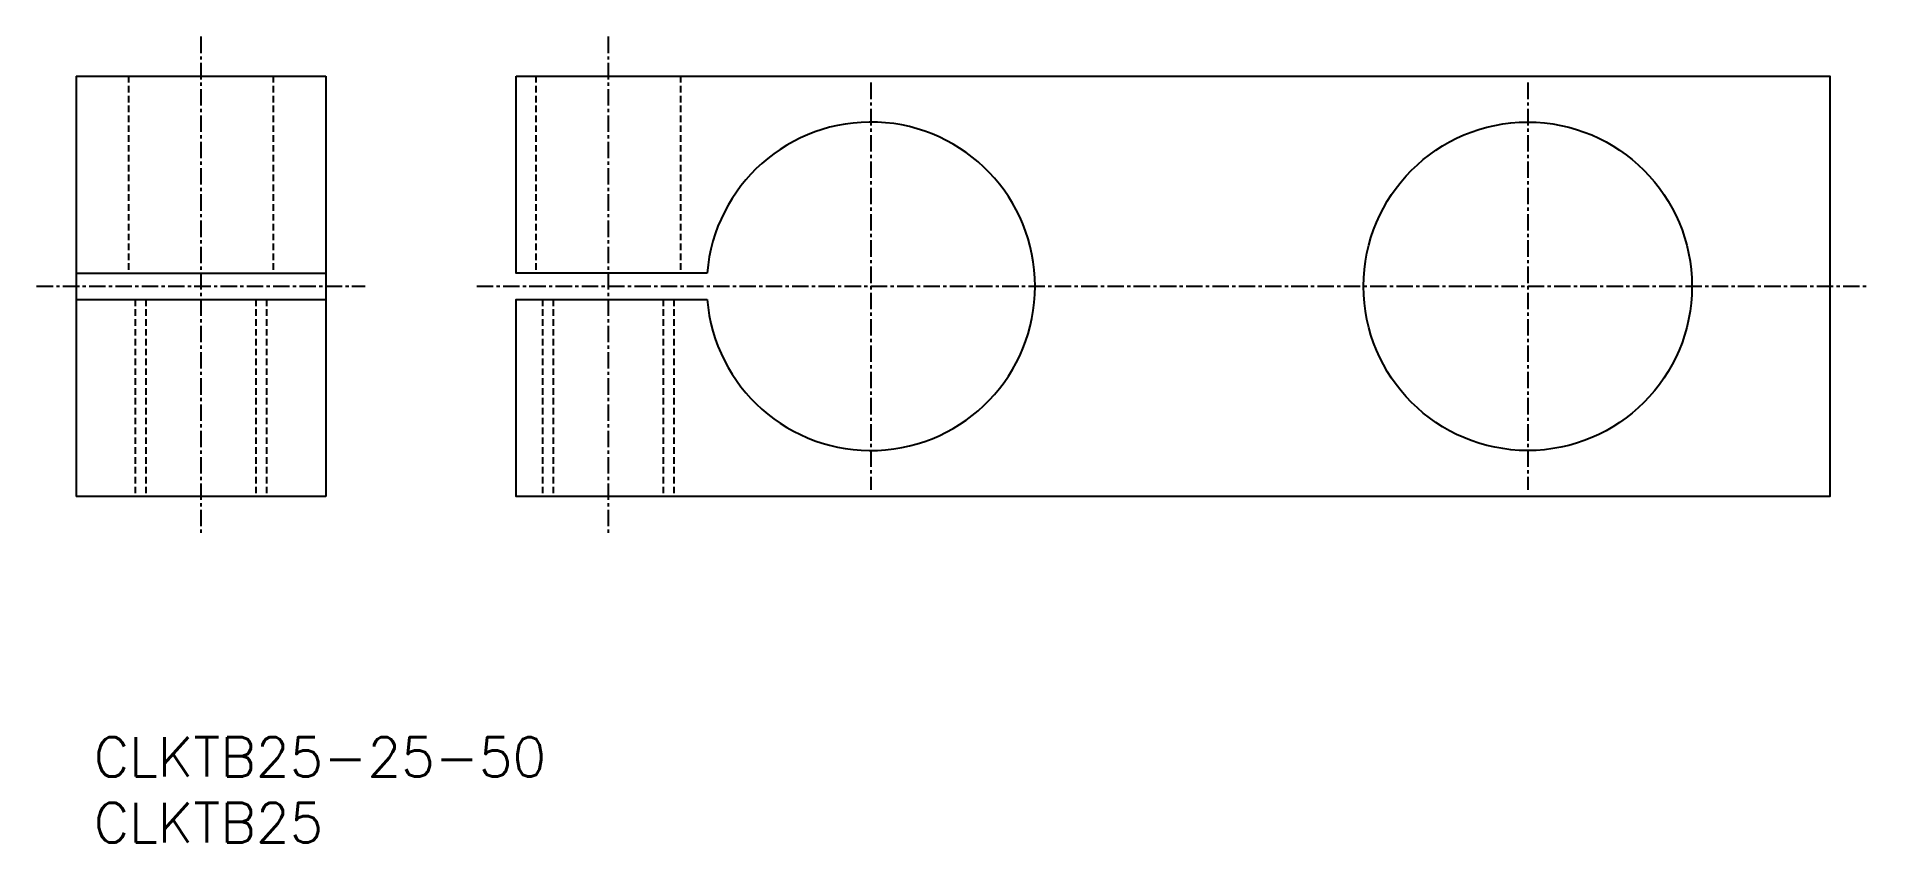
# Model space of a CAD drawing. Extents: x -11 to 128, y 8 to 69.
import ezdxf
from ezdxf.enums import TextEntityAlignment as Align

# ---------------------------------------------------------------- set-up
doc = ezdxf.new("R2010")
doc.units = 0
doc.linetypes.add('CENTER', pattern=[2, 1.25, -0.25, 0.25, -0.25])
doc.linetypes.add('DASHED', pattern=[0.75, 0.5, -0.25])
doc.layers.get('0').update_dxf_attribs({"linetype": 'CONTINUOUS'})
doc.layers.add('CENTER', color=1, linetype='CENTER')
doc.styles.get("Standard").update_dxf_attribs({"font": 'txt.shx', "bigfont": 'extfont.shx'})

msp = doc.modelspace()

# ---------------------------------------------------------------- linework, layer by layer
for p, q in [((-8.5, 66), (-8.5, 34)), ((-8.5, 66), (10.5, 66)), ((10.5, 66), (10.5, 34)), ((-8.5, 51), (10.5, 51)), ((-8.5, 49), (10.5, 49)), ((10.5, 34), (-8.5, 34))]:
    msp.add_line(p, q)
at = {"color": 3, "linetype": 'DASHED'}
for p, q in [((-4.5, 66), (-4.5, 51)), ((6.5, 66), (6.5, 51)), ((26.5, 66), (26.5, 51)), ((37.5, 66), (37.5, 51)), ((-4, 49), (-4, 34)), ((-3.19, 49), (-3.19, 34)), ((5.19, 49), (5.19, 34)), ((6, 49), (6, 34)), ((27, 49), (27, 34)), ((27.81, 49), (27.81, 34)), ((36.19, 49), (36.19, 34)), ((37, 49), (37, 34))]:
    msp.add_line(p, q, dxfattribs=at)
for points in [[(25, 66), (125, 66), (125, 34), (25, 34), (25, 49), (39.54, 49)], [(39.54, 51), (25, 51), (25, 66)]]:
    msp.add_lwpolyline(points)
msp.add_circle((102, 50), 12.5)
msp.add_arc((52, 50), 12.5, 184.5886, 175.4114)
at = {"layer": 'CENTER', "color": 1, "linetype": 'CENTER'}
for p, q in [((1, 69), (1, 31)), ((32, 69), (32, 31)), ((52, 65.5), (52, 34.5)), ((102, 65.5), (102, 34.5)), ((-11.5, 50), (13.5, 50)), ((22, 50), (128, 50))]:
    msp.add_line(p, q, dxfattribs=at)

# ---------------------------------------------------------------- texts
at = {"color": 7, "linetype": 'CONTINUOUS'}
for s, p in [('CLKTB25-25-50', (-7.16, 14.18)), ('CLKTB25', (-7.16, 9.18))]:
    msp.add_text(s, height=3, dxfattribs=at).set_placement(p, align=Align.MIDDLE_LEFT)

doc.saveas('drawing.dxf')
